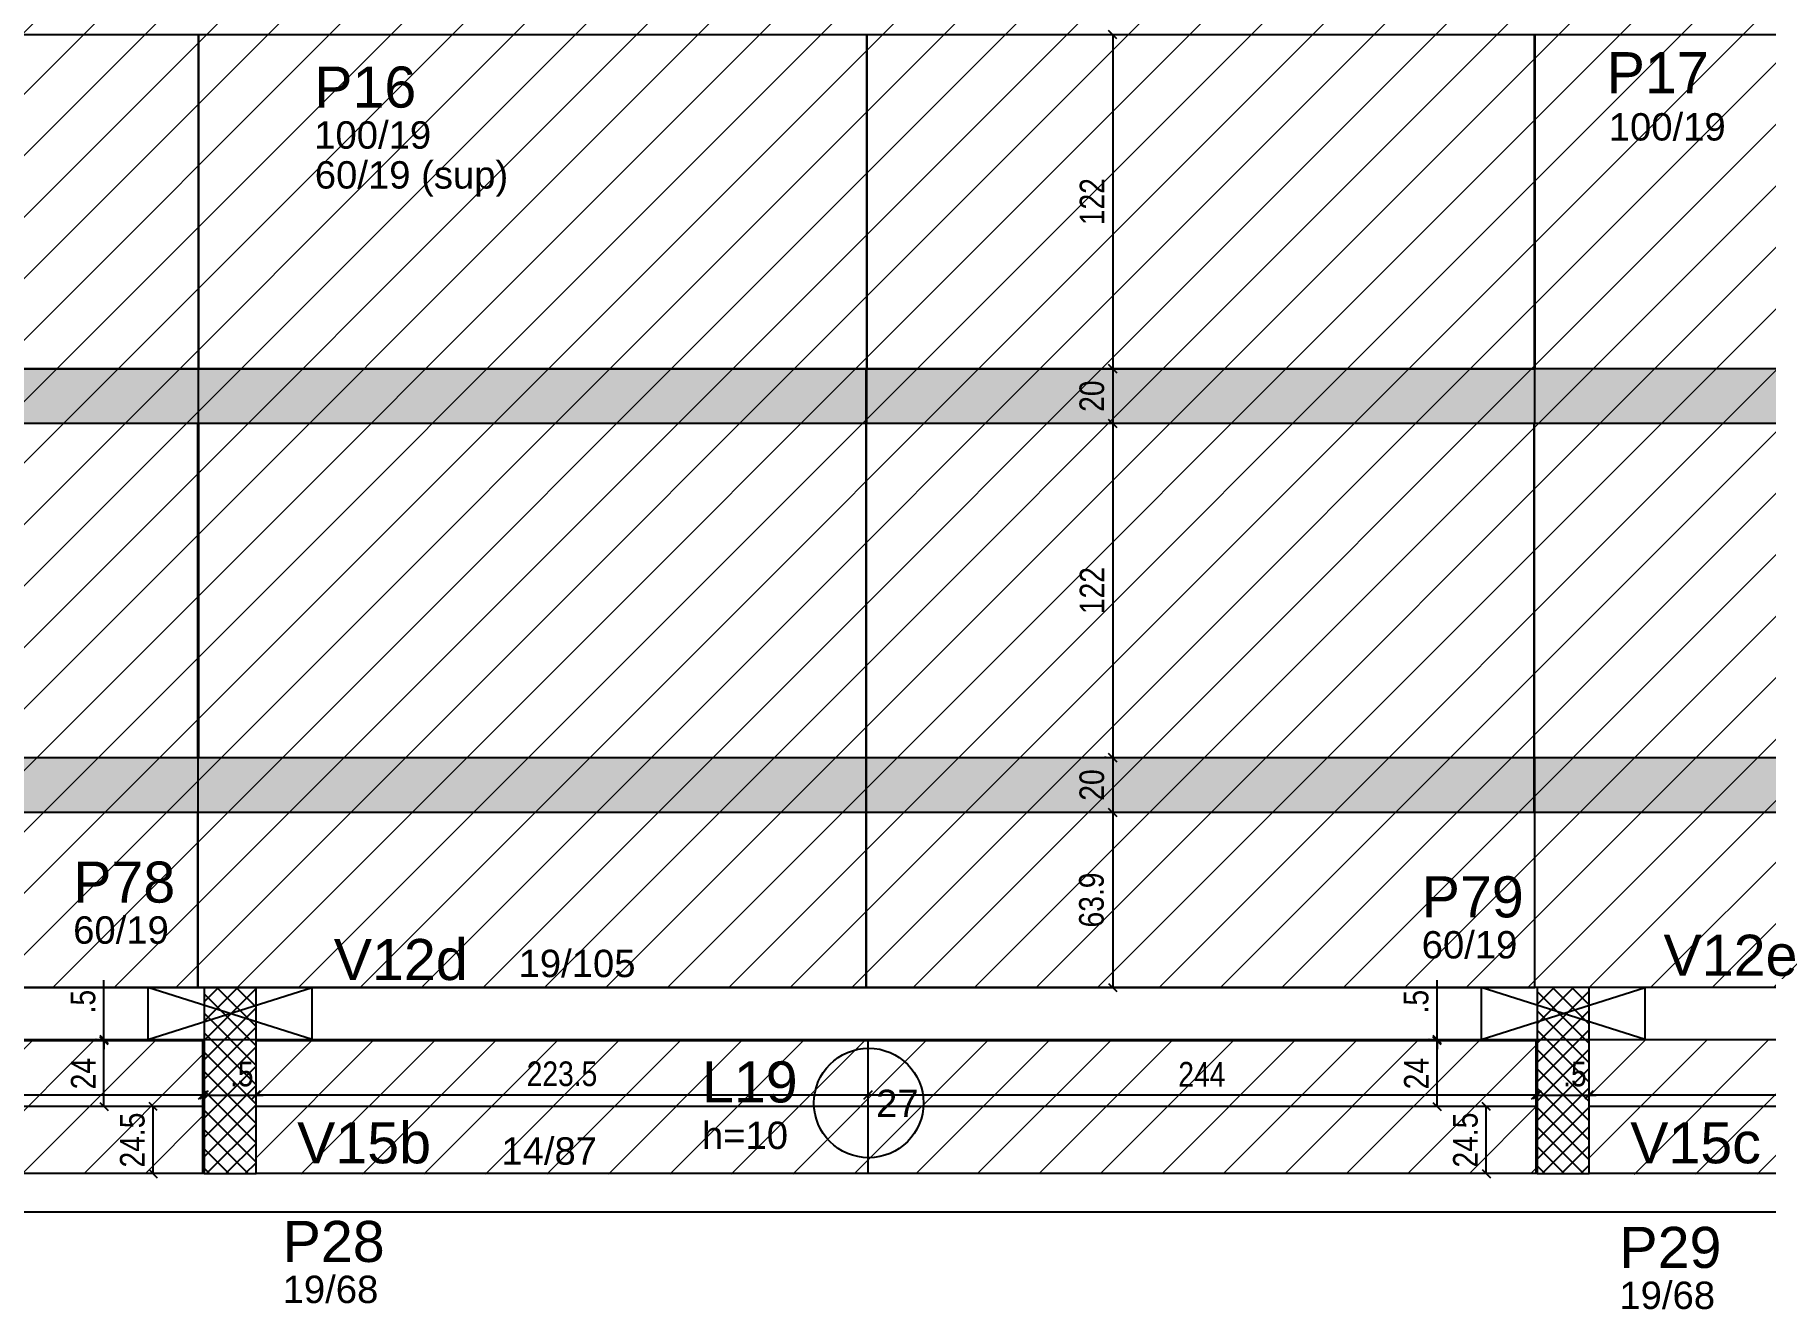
# Model space of a CAD drawing. Extents: x 2113 to 8441, y 350 to 3972.
# Drawn here: x 3938 to 4570, y 1976 to 2442 of the extents above; entities that cross this region are included whole.
import ezdxf

# ---------------------------------------------------------------- set-up
doc = ezdxf.new("R2010")
doc.units = 0
for name, color, linetype in [('2', 2, 'Continuous'), ('3', 3, 'Continuous'), ('4', 4, 'Continuous'), ('8', 8, 'Continuous'), ('COTA', 241, 'Continuous'), ('ES-VIGA', 3, 'Continuous'), ('Painéis', 200, 'Continuous'), ('Pilares', 5, 'Continuous')]:
    doc.layers.add(name, color=color, linetype=linetype)
doc.layers.add('Hachura', color=251, linetype='Continuous', lineweight=9)
doc.layers.add('REAPROVEITAMENTO', color=251, linetype='Continuous', lineweight=9)
doc.styles.add('COTA TECNICA-50', font='techl___.ttf', dxfattribs={"height": 9})
doc.styles.get("Standard").update_dxf_attribs({"font": 'arial.ttf'})
doc.dimstyles.new('COTA PAINEL-50', dxfattribs={"dimtxt": 9, "dimasz": 3, "dimexe": 3, "dimexo": 3, "dimgap": 3, "dimtad": 1, "dimdec": 1, "dimzin": 12, "dimdsep": 46, "dimtxsty": 'COTA TECNICA-50', "dimblk1": 'OBLIQUE', "dimblk2": 'OBLIQUE', "dimsah": 1, "dimcen": 0.9, "dimclrd": 4, "dimclre": 4, "dimclrt": 240, "dimadec": 1, "dimazin": 3, "dimtfac": 1, "dimtdec": 1, "dimtmove": 0, "dimatfit": 3, "dimfxl": 1, "dimtolj": 1, "dimtzin": 12, "dimarcsym": 0})

# ---------------------------------------------------------------- blocks, each defined once
blk = doc.blocks.new('_Oblique')
at = {"color": 0, "linetype": 'ByBlock', "lineweight": -2}
blk.add_line((-0.5, -0.5), (0.5, 0.5), dxfattribs=at)
blk = doc.blocks.new('*D255')
at = {"layer": 'COTA', "color": 4, "lineweight": -2, "transparency": 16777216}
for p, q in [((4331.8, 2441.99), (4331.8, 2319.99)), ((4334.72, 2441.99), (4334.8, 2441.99)), ((4334.72, 2319.99), (4334.8, 2319.99))]:
    blk.add_line(p, q, dxfattribs=at)
at = {"layer": 'Defpoints', "color": 0, "transparency": 16777216}
for p in [(4331.72, 2441.99), (4331.72, 2319.99), (4331.8, 2319.99)]:
    blk.add_point(p, dxfattribs=at)
at = {"layer": 'COTA', "color": 4, "lineweight": -2, "transparency": 16777216, "xscale": 3, "yscale": 3, "zscale": 3}
for p, rotation in [((4331.8, 2441.99), 90), ((4331.8, 2319.99), 270)]:
    blk.add_blockref('_Oblique', p, dxfattribs=dict(at, rotation=rotation))
at = {"layer": 'COTA', "color": 240, "transparency": 16777216, "insert": (4324.25, 2380.99), "char_height": 9, "attachment_point": 5, "rotation": 90, "style": 'COTA TECNICA-50'}
blk.add_mtext('\\A1;122', dxfattribs=at)
blk = doc.blocks.new('*D256')
at = {"layer": 'COTA', "color": 4, "lineweight": -2, "transparency": 16777216}
for p, q in [((4331.8, 2319.99), (4331.8, 2299.95)), ((4334.72, 2319.99), (4334.8, 2319.99))]:
    blk.add_line(p, q, dxfattribs=at)
at = {"layer": 'Defpoints', "color": 0, "transparency": 16777216}
for p in [(4331.72, 2319.99), (4331.8, 2299.95), (4331.8, 2299.95)]:
    blk.add_point(p, dxfattribs=at)
at = {"layer": 'COTA', "color": 4, "lineweight": -2, "transparency": 16777216, "xscale": 3, "yscale": 3, "zscale": 3}
for p, rotation in [((4331.8, 2319.99), 90), ((4331.8, 2299.95), 270)]:
    blk.add_blockref('_Oblique', p, dxfattribs=dict(at, rotation=rotation))
at = {"layer": 'COTA', "color": 240, "transparency": 16777216, "insert": (4324.21, 2309.97), "char_height": 9, "attachment_point": 5, "rotation": 90, "style": 'COTA TECNICA-50'}
blk.add_mtext('\\A1;20', dxfattribs=at)
blk = doc.blocks.new('*D257')
at = {"layer": 'COTA', "color": 4, "lineweight": -2, "transparency": 16777216}
for p, q in [((4331.8, 2299.95), (4331.8, 2177.95)), ((4329.4, 2177.95), (4328.8, 2177.95))]:
    blk.add_line(p, q, dxfattribs=at)
at = {"layer": 'Defpoints', "color": 0, "transparency": 16777216}
for p in [(4331.8, 2299.95), (4331.8, 2177.95), (4332.4, 2177.95)]:
    blk.add_point(p, dxfattribs=at)
at = {"layer": 'COTA', "color": 4, "lineweight": -2, "transparency": 16777216, "xscale": 3, "yscale": 3, "zscale": 3}
for p, rotation in [((4331.8, 2299.95), 90), ((4331.8, 2177.95), 270)]:
    blk.add_blockref('_Oblique', p, dxfattribs=dict(at, rotation=rotation))
at = {"layer": 'COTA', "color": 240, "transparency": 16777216, "insert": (4324.25, 2238.95), "char_height": 9, "attachment_point": 5, "rotation": 90, "style": 'COTA TECNICA-50'}
blk.add_mtext('\\A1;122', dxfattribs=at)
blk = doc.blocks.new('*D258')
at = {"layer": 'COTA', "color": 4, "lineweight": -2, "transparency": 16777216}
blk.add_line((4331.8, 2177.95), (4331.8, 2157.92), dxfattribs=at)
at = {"layer": 'Defpoints', "color": 0, "transparency": 16777216}
for p in [(4331.8, 2177.95), (4331.8, 2157.92), (4331.8, 2157.92)]:
    blk.add_point(p, dxfattribs=at)
at = {"layer": 'COTA', "color": 4, "lineweight": -2, "transparency": 16777216, "xscale": 3, "yscale": 3, "zscale": 3}
for p, rotation in [((4331.8, 2177.95), 90), ((4331.8, 2157.92), 270)]:
    blk.add_blockref('_Oblique', p, dxfattribs=dict(at, rotation=rotation))
at = {"layer": 'COTA', "color": 240, "transparency": 16777216, "insert": (4324.21, 2167.94), "char_height": 9, "attachment_point": 5, "rotation": 90, "style": 'COTA TECNICA-50'}
blk.add_mtext('\\A1;20', dxfattribs=at)
blk = doc.blocks.new('*D259')
at = {"layer": 'COTA', "color": 4, "lineweight": -2, "transparency": 16777216}
blk.add_line((4331.8, 2157.92), (4331.8, 2093.99), dxfattribs=at)
at = {"layer": 'Defpoints', "color": 0, "transparency": 16777216}
for p in [(4331.8, 2157.92), (4331.8, 2093.99), (4331.8, 2093.99)]:
    blk.add_point(p, dxfattribs=at)
at = {"layer": 'COTA', "color": 4, "lineweight": -2, "transparency": 16777216, "xscale": 3, "yscale": 3, "zscale": 3}
for p, rotation in [((4331.8, 2157.92), 90), ((4331.8, 2093.99), 270)]:
    blk.add_blockref('_Oblique', p, dxfattribs=dict(at, rotation=rotation))
at = {"layer": 'COTA', "color": 240, "transparency": 16777216, "insert": (4324.07, 2125.95), "char_height": 9, "attachment_point": 5, "rotation": 90, "style": 'COTA TECNICA-50'}
blk.add_mtext('\\A1;63.9', dxfattribs=at)
blk = doc.blocks.new('*D83')
at = {"layer": 'COTA', "color": 4, "lineweight": -2, "transparency": 16777216}
blk.add_line((3981.28, 2026.03), (3981.28, 2050.53), dxfattribs=at)
at = {"layer": 'Defpoints', "color": 0, "transparency": 16777216}
for p in [(3981.28, 2050.53), (3981.28, 2050.53), (3981.28, 2026.03)]:
    blk.add_point(p, dxfattribs=at)
at = {"layer": 'COTA', "color": 4, "lineweight": -2, "transparency": 16777216, "xscale": 3, "yscale": 3, "zscale": 3}
for p, rotation in [((3981.28, 2050.53), 90), ((3981.28, 2026.03), 270)]:
    blk.add_blockref('_Oblique', p, dxfattribs=dict(at, rotation=rotation))
at = {"layer": 'COTA', "color": 240, "transparency": 16777216, "insert": (3973.69, 2038.28), "char_height": 9, "attachment_point": 5, "rotation": 90, "style": 'COTA TECNICA-50'}
blk.add_mtext('\\A1;24.5', dxfattribs=at)
blk = doc.blocks.new('*D84')
at = {"layer": 'COTA', "color": 4, "lineweight": -2, "transparency": 16777216}
blk.add_line((3963.27, 2050.53), (3963.27, 2074.53), dxfattribs=at)
at = {"layer": 'Defpoints', "color": 0, "transparency": 16777216}
for p in [(3963.27, 2074.53), (3963.27, 2074.53), (3963.27, 2050.53)]:
    blk.add_point(p, dxfattribs=at)
at = {"layer": 'COTA', "color": 4, "lineweight": -2, "transparency": 16777216, "xscale": 3, "yscale": 3, "zscale": 3}
for p, rotation in [((3963.27, 2074.53), 90), ((3963.27, 2050.53), 270)]:
    blk.add_blockref('_Oblique', p, dxfattribs=dict(at, rotation=rotation))
at = {"layer": 'COTA', "color": 240, "transparency": 16777216, "insert": (3955.71, 2062.53), "char_height": 9, "attachment_point": 5, "rotation": 90, "style": 'COTA TECNICA-50'}
blk.add_mtext('\\A1;24', dxfattribs=at)
blk = doc.blocks.new('*D85')
at = {"layer": 'COTA', "color": 4, "lineweight": -2, "transparency": 16777216}
for p, q in [((3963.27, 2075.03), (3963.27, 2096.62)), ((3960.46, 2075.03), (3960.27, 2075.03)), ((3963.27, 2074.53), (3963.27, 2075.03)), ((3963.27, 2074.53), (3963.27, 2071.53))]:
    blk.add_line(p, q, dxfattribs=at)
at = {"layer": 'Defpoints', "color": 0, "transparency": 16777216}
for p in [(3963.27, 2075.03), (3963.27, 2074.53), (3963.46, 2075.03)]:
    blk.add_point(p, dxfattribs=at)
at = {"layer": 'COTA', "color": 4, "lineweight": -2, "transparency": 16777216, "xscale": 3, "yscale": 3, "zscale": 3}
for p, rotation in [((3963.27, 2075.03), 270), ((3963.27, 2074.53), 90)]:
    blk.add_blockref('_Oblique', p, dxfattribs=dict(at, rotation=rotation))
at = {"layer": 'COTA', "color": 240, "transparency": 16777216, "insert": (3955.67, 2088.83), "char_height": 9, "attachment_point": 5, "rotation": 90, "style": 'COTA TECNICA-50'}
blk.add_mtext('\\A1;.5', dxfattribs=at)
blk = doc.blocks.new('*D239')
at = {"layer": 'COTA', "color": 4, "lineweight": -2, "transparency": 16777216}
for p, q in [((3999.34, 2054.72), (3996.34, 2054.72)), ((3999.34, 2054.72), (3999.84, 2054.72)), ((3999.34, 2051.94), (3999.34, 2051.72)), ((3999.84, 2054.72), (4021.43, 2054.72)), ((3999.84, 2051.99), (3999.84, 2051.72))]:
    blk.add_line(p, q, dxfattribs=at)
at = {"layer": 'Defpoints', "color": 0, "transparency": 16777216}
for p in [(3999.34, 2054.94), (3999.84, 2054.99), (3999.84, 2054.72)]:
    blk.add_point(p, dxfattribs=at)
at = {"layer": 'COTA', "color": 4, "lineweight": -2, "transparency": 16777216, "xscale": 3, "yscale": 3, "zscale": 3}
blk.add_blockref('_Oblique', (3999.34, 2054.72), dxfattribs=at)
at = {"layer": 'COTA', "color": 4, "lineweight": -2, "transparency": 16777216, "xscale": 3, "yscale": 3, "zscale": 3, "rotation": 180}
blk.add_blockref('_Oblique', (3999.84, 2054.72), dxfattribs=at)
at = {"layer": 'COTA', "color": 240, "transparency": 16777216, "insert": (4013.64, 2062.32), "char_height": 9, "attachment_point": 5, "style": 'COTA TECNICA-50'}
blk.add_mtext('\\A1;.5', dxfattribs=at)
blk = doc.blocks.new('*D240')
at = {"layer": 'COTA', "color": 4, "lineweight": -2, "transparency": 16777216}
blk.add_line((3999.34, 2054.72), (3755.34, 2054.72), dxfattribs=at)
at = {"layer": 'Defpoints', "color": 0, "transparency": 16777216}
for p in [(3755.34, 2054.72), (3755.34, 2054.72), (3999.34, 2054.72)]:
    blk.add_point(p, dxfattribs=at)
at = {"layer": 'COTA', "color": 4, "lineweight": -2, "transparency": 16777216, "xscale": 3, "yscale": 3, "zscale": 3, "rotation": 180}
blk.add_blockref('_Oblique', (3755.34, 2054.72), dxfattribs=at)
at = {"layer": 'COTA', "color": 4, "lineweight": -2, "transparency": 16777216, "xscale": 3, "yscale": 3, "zscale": 3}
blk.add_blockref('_Oblique', (3999.34, 2054.72), dxfattribs=at)
at = {"layer": 'COTA', "color": 240, "transparency": 16777216, "insert": (3877.34, 2062.29), "char_height": 9, "attachment_point": 5, "style": 'COTA TECNICA-50'}
blk.add_mtext('\\A1;244', dxfattribs=at)
blk = doc.blocks.new('*D87')
at = {"layer": 'COTA', "color": 4, "lineweight": -2, "transparency": 16777216}
blk.add_line((4468.28, 2026.03), (4468.28, 2050.53), dxfattribs=at)
at = {"layer": 'Defpoints', "color": 0, "transparency": 16777216}
for p in [(4468.28, 2050.53), (4468.28, 2050.53), (4468.28, 2026.03)]:
    blk.add_point(p, dxfattribs=at)
at = {"layer": 'COTA', "color": 4, "lineweight": -2, "transparency": 16777216, "xscale": 3, "yscale": 3, "zscale": 3}
for p, rotation in [((4468.28, 2050.53), 90), ((4468.28, 2026.03), 270)]:
    blk.add_blockref('_Oblique', p, dxfattribs=dict(at, rotation=rotation))
at = {"layer": 'COTA', "color": 240, "transparency": 16777216, "insert": (4460.69, 2038.28), "char_height": 9, "attachment_point": 5, "rotation": 90, "style": 'COTA TECNICA-50'}
blk.add_mtext('\\A1;24.5', dxfattribs=at)
blk = doc.blocks.new('*D88')
at = {"layer": 'COTA', "color": 4, "lineweight": -2, "transparency": 16777216}
blk.add_line((4450.27, 2050.53), (4450.27, 2074.53), dxfattribs=at)
at = {"layer": 'Defpoints', "color": 0, "transparency": 16777216}
for p in [(4450.27, 2074.53), (4450.27, 2074.53), (4450.27, 2050.53)]:
    blk.add_point(p, dxfattribs=at)
at = {"layer": 'COTA', "color": 4, "lineweight": -2, "transparency": 16777216, "xscale": 3, "yscale": 3, "zscale": 3}
for p, rotation in [((4450.27, 2074.53), 90), ((4450.27, 2050.53), 270)]:
    blk.add_blockref('_Oblique', p, dxfattribs=dict(at, rotation=rotation))
at = {"layer": 'COTA', "color": 240, "transparency": 16777216, "insert": (4442.71, 2062.53), "char_height": 9, "attachment_point": 5, "rotation": 90, "style": 'COTA TECNICA-50'}
blk.add_mtext('\\A1;24', dxfattribs=at)
blk = doc.blocks.new('*D89')
at = {"layer": 'COTA', "color": 4, "lineweight": -2, "transparency": 16777216}
for p, q in [((4450.27, 2075.03), (4450.27, 2096.62)), ((4447.46, 2075.03), (4447.27, 2075.03)), ((4450.27, 2074.53), (4450.27, 2075.03)), ((4450.27, 2074.53), (4450.27, 2071.53))]:
    blk.add_line(p, q, dxfattribs=at)
at = {"layer": 'Defpoints', "color": 0, "transparency": 16777216}
for p in [(4450.27, 2075.03), (4450.27, 2074.53), (4450.46, 2075.03)]:
    blk.add_point(p, dxfattribs=at)
at = {"layer": 'COTA', "color": 4, "lineweight": -2, "transparency": 16777216, "xscale": 3, "yscale": 3, "zscale": 3}
for p, rotation in [((4450.27, 2075.03), 270), ((4450.27, 2074.53), 90)]:
    blk.add_blockref('_Oblique', p, dxfattribs=dict(at, rotation=rotation))
at = {"layer": 'COTA', "color": 240, "transparency": 16777216, "insert": (4442.67, 2088.83), "char_height": 9, "attachment_point": 5, "rotation": 90, "style": 'COTA TECNICA-50'}
blk.add_mtext('\\A1;.5', dxfattribs=at)
blk = doc.blocks.new('*D241')
at = {"layer": 'COTA', "color": 4, "lineweight": -2, "transparency": 16777216}
for p, q in [((4486.34, 2054.72), (4483.34, 2054.72)), ((4486.34, 2054.72), (4486.84, 2054.72)), ((4486.34, 2051.94), (4486.34, 2051.72)), ((4486.84, 2054.72), (4508.43, 2054.72)), ((4486.84, 2051.94), (4486.84, 2051.72))]:
    blk.add_line(p, q, dxfattribs=at)
at = {"layer": 'Defpoints', "color": 0, "transparency": 16777216}
for p in [(4486.34, 2054.94), (4486.84, 2054.94), (4486.84, 2054.72)]:
    blk.add_point(p, dxfattribs=at)
at = {"layer": 'COTA', "color": 4, "lineweight": -2, "transparency": 16777216, "xscale": 3, "yscale": 3, "zscale": 3}
blk.add_blockref('_Oblique', (4486.34, 2054.72), dxfattribs=at)
at = {"layer": 'COTA', "color": 4, "lineweight": -2, "transparency": 16777216, "xscale": 3, "yscale": 3, "zscale": 3, "rotation": 180}
blk.add_blockref('_Oblique', (4486.84, 2054.72), dxfattribs=at)
at = {"layer": 'COTA', "color": 240, "transparency": 16777216, "insert": (4500.64, 2062.32), "char_height": 9, "attachment_point": 5, "style": 'COTA TECNICA-50'}
blk.add_mtext('\\A1;.5', dxfattribs=at)
blk = doc.blocks.new('*D242')
at = {"layer": 'COTA', "color": 4, "lineweight": -2, "transparency": 16777216}
blk.add_line((4486.34, 2054.72), (4242.36, 2054.72), dxfattribs=at)
at = {"layer": 'Defpoints', "color": 0, "transparency": 16777216}
for p in [(4242.36, 2054.72), (4242.36, 2054.72), (4486.34, 2054.72)]:
    blk.add_point(p, dxfattribs=at)
at = {"layer": 'COTA', "color": 4, "lineweight": -2, "transparency": 16777216, "xscale": 3, "yscale": 3, "zscale": 3, "rotation": 180}
blk.add_blockref('_Oblique', (4242.36, 2054.72), dxfattribs=at)
at = {"layer": 'COTA', "color": 4, "lineweight": -2, "transparency": 16777216, "xscale": 3, "yscale": 3, "zscale": 3}
blk.add_blockref('_Oblique', (4486.34, 2054.72), dxfattribs=at)
at = {"layer": 'COTA', "color": 240, "transparency": 16777216, "insert": (4364.35, 2062.29), "char_height": 9, "attachment_point": 5, "style": 'COTA TECNICA-50'}
blk.add_mtext('\\A1;244', dxfattribs=at)
blk = doc.blocks.new('*D90')
at = {"layer": 'COTA', "color": 4, "lineweight": -2, "transparency": 16777216}
blk.add_line((4242.36, 2054.72), (4018.84, 2054.72), dxfattribs=at)
at = {"layer": 'Defpoints', "color": 0, "transparency": 16777216}
for p in [(4018.84, 2054.72), (4018.84, 2054.72), (4242.36, 2054.72)]:
    blk.add_point(p, dxfattribs=at)
at = {"layer": 'COTA', "color": 4, "lineweight": -2, "transparency": 16777216, "xscale": 3, "yscale": 3, "zscale": 3, "rotation": 180}
blk.add_blockref('_Oblique', (4018.84, 2054.72), dxfattribs=at)
at = {"layer": 'COTA', "color": 4, "lineweight": -2, "transparency": 16777216, "xscale": 3, "yscale": 3, "zscale": 3}
blk.add_blockref('_Oblique', (4242.36, 2054.72), dxfattribs=at)
at = {"layer": 'COTA', "color": 240, "transparency": 16777216, "insert": (4130.6, 2062.42), "char_height": 9, "attachment_point": 5, "style": 'COTA TECNICA-50'}
blk.add_mtext('\\A1;223.5', dxfattribs=at)
blk = doc.blocks.new('*D94')
at = {"layer": 'COTA', "color": 4, "lineweight": -2, "transparency": 16777216}
blk.add_line((4729.27, 2054.72), (4505.77, 2054.72), dxfattribs=at)
at = {"layer": 'Defpoints', "color": 0, "transparency": 16777216}
for p in [(4505.77, 2054.72), (4505.77, 2054.72), (4729.27, 2054.72)]:
    blk.add_point(p, dxfattribs=at)
at = {"layer": 'COTA', "color": 4, "lineweight": -2, "transparency": 16777216, "xscale": 3, "yscale": 3, "zscale": 3, "rotation": 180}
blk.add_blockref('_Oblique', (4505.77, 2054.72), dxfattribs=at)
at = {"layer": 'COTA', "color": 4, "lineweight": -2, "transparency": 16777216, "xscale": 3, "yscale": 3, "zscale": 3}
blk.add_blockref('_Oblique', (4729.27, 2054.72), dxfattribs=at)
at = {"layer": 'COTA', "color": 240, "transparency": 16777216, "insert": (4617.52, 2062.42), "char_height": 9, "attachment_point": 5, "style": 'COTA TECNICA-50'}
blk.add_mtext('\\A1;223.5', dxfattribs=at)

msp = doc.modelspace()

# ---------------------------------------------------------------- hatches: boundary and pattern name
at = {"layer": 'Hachura', "linetype": 'ByBlock'}
h = msp.add_hatch(color=256, dxfattribs=at)
h.dxf.hatch_style = 1
h.paths.add_polyline_path([(3997.68, 2319.99), (3997.68, 2299.95), (3753.61, 2299.95), (3753.61, 2319.99)])
h = msp.add_hatch(color=256, dxfattribs=at)
h.dxf.hatch_style = 1
h.paths.add_polyline_path([(4241.85, 2319.99), (4241.85, 2299.95), (3997.78, 2299.95), (3997.78, 2319.99)])
h = msp.add_hatch(color=256, dxfattribs=at)
h.dxf.hatch_style = 1
h.paths.add_polyline_path([(4485.84, 2319.99), (4485.84, 2299.95), (4241.77, 2299.95), (4241.77, 2319.99)])
h = msp.add_hatch(color=256, dxfattribs=at)
h.dxf.hatch_style = 1
h.paths.add_polyline_path([(4730.02, 2319.99), (4730.02, 2299.95), (4485.94, 2299.95), (4485.94, 2319.99)])
h = msp.add_hatch(color=256, dxfattribs=at)
h.dxf.hatch_style = 1
h.paths.add_polyline_path([(3997.61, 2177.95), (3997.61, 2157.92), (3753.55, 2157.92), (3753.55, 2177.95)])
h = msp.add_hatch(color=256, dxfattribs=at)
h.dxf.hatch_style = 1
h.paths.add_polyline_path([(4241.78, 2177.95), (4241.78, 2157.92), (3997.71, 2157.92), (3997.71, 2177.95)])
h = msp.add_hatch(color=256, dxfattribs=at)
h.dxf.hatch_style = 1
h.paths.add_polyline_path([(4485.85, 2177.95), (4485.85, 2157.92), (4241.78, 2157.92), (4241.78, 2177.95)])
h = msp.add_hatch(color=256, dxfattribs=at)
h.dxf.hatch_style = 1
h.paths.add_polyline_path([(4729.77, 2177.95), (4729.77, 2157.92), (4485.7, 2157.92), (4485.7, 2177.95)])
at = {"layer": 'REAPROVEITAMENTO', "linetype": 'ByBlock'}
h = msp.add_hatch(dxfattribs=at)
h.set_pattern_fill('ANSI31', color=256, scale=5, style=2)
h.set_pattern_definition([(45, (-177.575, 59.765), (-11.22532, 11.22532), [])])
h.paths.add_polyline_path([(4973.84, 2980.99), (3122.34, 2980.99), (3041.34, 2980.99), (3041.34, 2094.03), (4973.84, 2094.03)])
h = msp.add_hatch(dxfattribs=at)
h.set_pattern_fill('ANSI31', color=256, scale=5, style=2)
h.set_pattern_definition([(45, (-1090.222, -797.5), (-11.22532, 11.22532), [])])
h.paths.add_polyline_path([(3999.34, 2075.14), (3531.84, 2074.92), (3531.83, 2026.04), (3999.34, 2026.24)])
h = msp.add_hatch(dxfattribs=at)
h.set_pattern_fill('ANSI31', color=256, scale=5, style=2)
h.set_pattern_definition([(45, (-606.8, -797.75), (-11.22532, 11.22532), [])])
h.paths.add_polyline_path([(4486.77, 2075.12), (4018.84, 2074.9), (4018.84, 2025.79), (4486.76, 2025.99)])
h = msp.add_hatch(dxfattribs=at)
h.set_pattern_fill('ANSI31', color=256, scale=5, style=2)
h.set_pattern_definition([(45, (-119.794, -797.79), (-11.22532, 11.22532), [])])
h.paths.add_polyline_path([(4973.77, 2075.08), (4505.77, 2074.86), (4505.77, 2025.75), (4973.77, 2025.95)])

# ---------------------------------------------------------------- linework, layer by layer
at = {"layer": '3', "color": 1, "linetype": 'Continuous'}
msp.add_circle((4242.66, 2051.82), 20, dxfattribs=at)
at = {"layer": '8', "linetype": 'Continuous'}
for p, q in [((3979.34, 2075.03), (4039.34, 2094.03)), ((4039.34, 2075.03), (3979.34, 2094.03)), ((3979.34, 2094.03), (3979.34, 2094.03)), ((3979.34, 2094.03), (3979.34, 2094.03)), ((3999.84, 2081.67), (4012.2, 2094.03)), ((3999.84, 2088.74), (4005.13, 2094.03)), ((3999.84, 2074.6), (4018.84, 2093.6)), ((4004.51, 2094.03), (4018.84, 2079.7)), ((4011.58, 2094.03), (4018.84, 2086.77)), ((4018.65, 2094.03), (4018.84, 2093.84)), ((4039.34, 2094.03), (4039.34, 2094.03)), ((4039.34, 2094.03), (4039.34, 2094.03)), ((4466.34, 2075.03), (4526.34, 2094.03)), ((4526.34, 2075.03), (4466.34, 2094.03)), ((4466.34, 2094.03), (4466.34, 2094.03)), ((4466.34, 2094.03), (4466.34, 2094.03)), ((4486.84, 2080.77), (4500.11, 2094.03)), ((4486.84, 2087.84), (4493.04, 2094.03)), ((4492.41, 2094.03), (4505.84, 2080.6)), ((4499.48, 2094.03), (4505.84, 2087.68)), ((4526.34, 2094.03), (4526.34, 2094.03)), ((4526.34, 2094.03), (4526.34, 2094.03)), ((3999.84, 2091.63), (4018.84, 2072.63)), ((3999.84, 2067.53), (4018.84, 2086.53)), ((4486.84, 2073.69), (4505.84, 2092.69)), ((4486.84, 2092.53), (4505.84, 2073.53)), ((3999.84, 2084.56), (4018.84, 2065.56)), ((4486.84, 2066.62), (4505.84, 2085.62)), ((4486.84, 2085.46), (4505.84, 2066.46)), ((3999.84, 2060.46), (4018.84, 2079.46)), ((3999.84, 2077.49), (4018.84, 2058.49)), ((4486.84, 2059.55), (4505.84, 2078.55)), ((4486.84, 2078.39), (4505.84, 2059.39)), ((3999.84, 2053.38), (4018.84, 2072.38)), ((3999.84, 2070.42), (4018.84, 2051.42)), ((4486.84, 2052.48), (4505.84, 2071.48)), ((4486.84, 2071.32), (4505.84, 2052.32)), ((3999.84, 2046.31), (4018.84, 2065.31)), ((3999.84, 2063.35), (4018.84, 2044.35)), ((4486.84, 2045.41), (4505.84, 2064.41)), ((4486.84, 2064.25), (4505.84, 2045.25)), ((3999.84, 2039.24), (4018.84, 2058.24)), ((3999.84, 2056.27), (4018.84, 2037.27)), ((4009.34, 2060.03), (4009.34, 2060.03)), ((4486.84, 2038.34), (4505.84, 2057.34)), ((4486.84, 2057.18), (4505.84, 2038.18)), ((4496.34, 2060.03), (4496.34, 2060.03)), ((3999.84, 2032.17), (4018.84, 2051.17)), ((3999.84, 2049.2), (4018.84, 2030.2)), ((4486.84, 2031.27), (4505.84, 2050.27)), ((4486.84, 2050.11), (4505.84, 2031.11)), ((4000.77, 2026.03), (4018.84, 2044.1)), ((4486.84, 2043.04), (4503.84, 2026.03)), ((4488.68, 2026.03), (4505.84, 2043.2)), ((3999.84, 2042.13), (4015.94, 2026.03)), ((4007.84, 2026.03), (4018.84, 2037.03)), ((4486.84, 2035.96), (4496.77, 2026.03)), ((4495.75, 2026.03), (4505.84, 2036.13)), ((3999.84, 2035.06), (4008.87, 2026.03)), ((4014.91, 2026.03), (4018.84, 2029.96)), ((3999.84, 2027.99), (4001.8, 2026.03)), ((3999.84, 2026.03), (3999.84, 2026.03)), ((3999.84, 2026.03), (3999.84, 2026.03)), ((4018.84, 2026.03), (4018.84, 2026.03)), ((4018.84, 2026.03), (4018.84, 2026.03)), ((4486.84, 2028.89), (4489.7, 2026.03)), ((4486.84, 2026.03), (4486.84, 2026.03)), ((4486.84, 2026.03), (4486.84, 2026.03)), ((4502.82, 2026.03), (4505.84, 2029.06)), ((4505.84, 2026.03), (4505.84, 2026.03)), ((4505.84, 2026.03), (4505.84, 2026.03))]:
    msp.add_line(p, q, dxfattribs=at)
at = {"layer": 'ES-VIGA', "linetype": 'Continuous'}
msp.add_line((4496.34, 2012.03), (4992.85, 2012.03), dxfattribs=at)
for points in [[(3999.84, 2094.03), (3531.84, 2094.03)], [(4486.84, 2094.03), (4018.84, 2094.03)], [(4973.85, 2094.03), (4505.84, 2094.03)], [(3531.84, 2075.03), (3999.84, 2075.03)], [(4018.84, 2075.03), (4486.84, 2075.03)], [(4505.84, 2075.03), (4973.85, 2075.03)], [(3999.84, 2026.03), (3531.84, 2026.03)], [(4486.84, 2026.03), (4018.84, 2026.03)], [(4973.85, 2026.03), (4505.84, 2026.03)], [(3531.84, 2012.03), (4009.34, 2012.03)], [(4009.34, 2012.03), (4496.34, 2012.03)]]:
    msp.add_lwpolyline(points, dxfattribs=at)
at = {"layer": 'Painéis'}
for p, q in [((3999.34, 2074.53), (3531.76, 2074.53)), ((3999.34, 2075.03), (3999.34, 2026.03)), ((4486.84, 2074.53), (4018.84, 2074.53)), ((4242.36, 2075.03), (4242.36, 2026.03)), ((4486.34, 2075.03), (4486.34, 2026.03)), ((3999.34, 2050.53), (3531.76, 2050.53)), ((4486.84, 2050.53), (4018.84, 2050.53)), ((4973.77, 2050.53), (4505.77, 2050.53))]:
    msp.add_line(p, q, dxfattribs=at)
for points in [[(3753.78, 2441.99), (3997.86, 2441.99), (3997.86, 2319.99), (3753.78, 2319.99)], [(3997.86, 2441.99), (4241.94, 2441.99), (4241.94, 2319.99), (3997.86, 2319.99)], [(4241.94, 2441.99), (4486.02, 2441.99), (4486.02, 2319.99), (4241.94, 2319.99)], [(4485.94, 2441.99), (4730.02, 2441.99), (4730.02, 2319.99), (4485.94, 2319.99)], [(3997.68, 2319.99), (3997.68, 2299.95), (3753.61, 2299.95), (3753.61, 2319.99)], [(4241.85, 2319.99), (4241.85, 2299.95), (3997.78, 2299.95), (3997.78, 2319.99)], [(4485.84, 2319.99), (4485.84, 2299.95), (4241.77, 2299.95), (4241.77, 2319.99)], [(3997.61, 2177.95), (3997.61, 2299.95), (3753.61, 2299.95), (3753.61, 2177.95)], [(4241.78, 2177.95), (4241.78, 2299.95), (3997.78, 2299.95), (3997.78, 2177.95)], [(4485.77, 2177.95), (4485.77, 2299.95), (4241.77, 2299.95), (4241.77, 2177.95)], [(4729.77, 2177.95), (4729.77, 2299.95), (4485.77, 2299.95), (4485.77, 2177.95)], [(3997.61, 2177.95), (3997.61, 2157.92), (3753.55, 2157.92), (3753.55, 2177.95)], [(4241.78, 2177.95), (4241.78, 2157.92), (3997.71, 2157.92), (3997.71, 2177.95)], [(4485.85, 2177.95), (4485.85, 2157.92), (4241.78, 2157.92), (4241.78, 2177.95)], [(4729.77, 2177.95), (4729.77, 2157.92), (4485.7, 2157.92), (4485.7, 2177.95)], [(3753.55, 2093.99), (3997.61, 2093.99), (3997.61, 2157.92), (3753.55, 2157.92)], [(3997.61, 2093.99), (4241.7, 2093.99), (4241.7, 2157.92), (3997.61, 2157.92)], [(4241.78, 2093.99), (4485.95, 2093.99), (4485.95, 2157.92), (4241.78, 2157.92)]]:
    msp.add_lwpolyline(points, close=True, dxfattribs=at)
at = {"layer": 'Pilares', "linetype": 'Continuous'}
for points in [[(3979.34, 2075.03), (4039.34, 2075.03), (4039.34, 2094.03), (3979.34, 2094.03), (3979.34, 2075.03)], [(3999.84, 2026.03), (4018.84, 2026.03), (4018.84, 2094.03), (3999.84, 2094.03), (3999.84, 2026.03)], [(4466.34, 2075.03), (4526.34, 2075.03), (4526.34, 2094.03), (4466.34, 2094.03), (4466.34, 2075.03)], [(4486.84, 2026.03), (4505.84, 2026.03), (4505.84, 2094.03), (4486.84, 2094.03), (4486.84, 2026.03)]]:
    msp.add_lwpolyline(points, dxfattribs=at)

# ---------------------------------------------------------------- texts
at = {"layer": '2', "linetype": 'Continuous'}
for s, p in [('100/19', (4040.09, 2400.34)), ('100/19', (4513.01, 2403.31)), ('60/19 (sup)', (4040.31, 2385.77)), ('60/19', (3952.03, 2109.99)), ('60/19', (4444.67, 2104.6)), ('19/105', (4114.74, 2097.78)), ('27', (4245.33, 2046.66)), ('h=10', (4181.73, 2035)), ('14/87', (4108.46, 2029.28)), ('19/68', (4028.56, 1978.75)), ('19/68', (4516.89, 1976.58))]:
    msp.add_text(s, height=10, dxfattribs=at).set_placement(p)
at = {"layer": '4', "linetype": 'Continuous'}
for s, p in [('P17', (4512.25, 2420.59)), ('P16', (4040.09, 2415.34)), ('P78', (3952.03, 2124.99)), ('P79', (4444.67, 2119.6)), ('V12d', (4047.24, 2096.71)), ('V12e', (4533.02, 2098.27)), ('L19', (4181.73, 2052)), ('V15b', (4033.84, 2029.78)), ('V15c', (4520.84, 2029.78)), ('P28', (4028.56, 1993.75)), ('P29', (4516.89, 1991.58))]:
    msp.add_text(s, height=15, dxfattribs=at).set_placement(p)

# ---------------------------------------------------------------- dimensions: what is measured, and where the dimension line sits
at = {"layer": 'COTA'}
for base, p1, p2, picture, middle in [((4331.8, 2319.99), (4331.72, 2441.99), (4331.72, 2319.99), '*D255', (4324.25, 2380.99)), ((3963.27, 2075.03), (3963.27, 2074.53), (3963.46, 2075.03), '*D85', (3955.67, 2088.83)), ((4450.27, 2075.03), (4450.27, 2074.53), (4450.46, 2075.03), '*D89', (4442.67, 2088.83)), ((3963.27, 2074.53), (3963.27, 2050.53), (3963.27, 2074.53), '*D84', (3955.71, 2062.53)), ((4450.27, 2074.53), (4450.27, 2050.53), (4450.27, 2074.53), '*D88', (4442.71, 2062.53))]:
    dim = msp.add_linear_dim(base=base, p1=p1, p2=p2, angle=90, dimstyle='COTA PAINEL-50', dxfattribs=at)
    dim.commit()
    dim.dimension.update_dxf_attribs({"geometry": picture, "text_midpoint": middle})
for base, p1, p2, picture, middle in [((4331.8, 2299.95), (4331.72, 2319.99), (4331.8, 2299.95), '*D256', (4324.21, 2309.97)), ((4331.8, 2177.95), (4331.8, 2299.95), (4332.4, 2177.95), '*D257', (4324.25, 2238.95)), ((4331.8, 2157.92), (4331.8, 2177.95), (4331.8, 2157.92), '*D258', (4324.21, 2167.94)), ((4331.8, 2093.99), (4331.8, 2157.92), (4331.8, 2093.99), '*D259', (4324.07, 2125.95))]:
    dim = msp.add_linear_dim(base=base, p1=p1, p2=p2, angle=90, dimstyle='COTA PAINEL-50', override={"dimtmove": 1}, dxfattribs=at)
    dim.commit()
    dim.dimension.update_dxf_attribs({"geometry": picture, "text_midpoint": middle})
for base, p1, p2, picture, middle in [((3755.34, 2054.72), (3999.34, 2054.72), (3755.34, 2054.72), '*D240', (3877.34, 2062.29)), ((3999.84, 2054.72), (3999.34, 2054.94), (3999.84, 2054.99), '*D239', (4013.64, 2062.32)), ((4018.84, 2054.72), (4242.36, 2054.72), (4018.84, 2054.72), '*D90', (4130.6, 2062.42)), ((4242.36, 2054.72), (4486.34, 2054.72), (4242.36, 2054.72), '*D242', (4364.35, 2062.29)), ((4486.84, 2054.72), (4486.34, 2054.94), (4486.84, 2054.94), '*D241', (4500.64, 2062.32)), ((4505.77, 2054.72), (4729.27, 2054.72), (4505.77, 2054.72), '*D94', (4617.52, 2062.42))]:
    dim = msp.add_linear_dim(base=base, p1=p1, p2=p2, dimstyle='COTA PAINEL-50', dxfattribs=at)
    dim.commit()
    dim.dimension.update_dxf_attribs({"geometry": picture, "text_midpoint": middle})
for base, p1, p2, picture, middle in [((3981.28, 2050.53), (3981.28, 2026.03), (3981.28, 2050.53), '*D83', (3981.28, 2038.28)), ((4468.28, 2050.53), (4468.28, 2026.03), (4468.28, 2050.53), '*D87', (4468.28, 2038.28))]:
    dim = msp.add_linear_dim(base=base, p1=p1, p2=p2, angle=90, dimstyle='COTA PAINEL-50', dxfattribs=at)
    dim.commit()
    dim.dimension.update_dxf_attribs({"geometry": picture, "text_midpoint": middle, "dimtype": 160})

doc.saveas('drawing.dxf')
